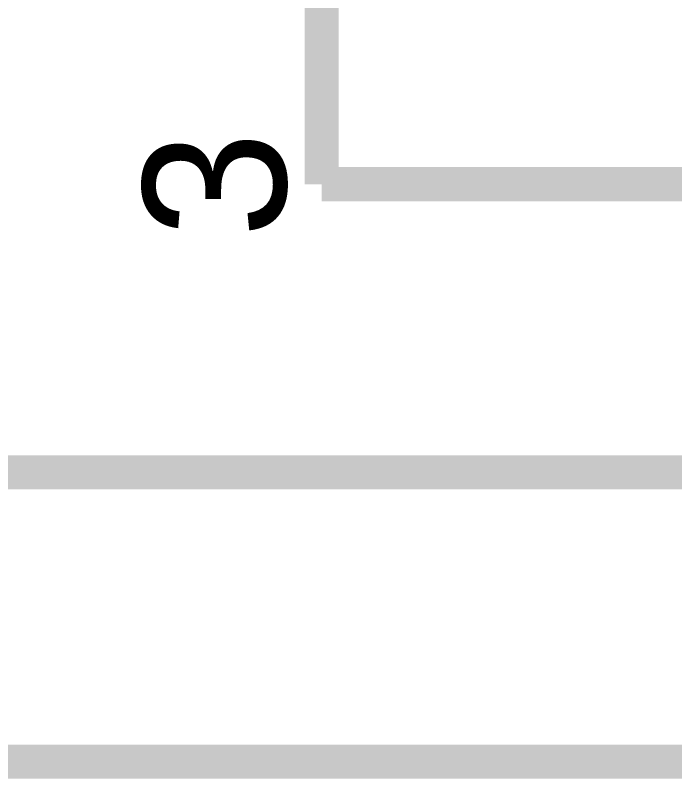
# Model space of a CAD drawing. Header units: inches. Extents: x 0 to 22.3, y 0 to 15.7.
# Drawn here: x 3.294 to 3.5225, y 3.794 to 4.0587 of the extents above; entities that cross this region are included whole.
import ezdxf

# ---------------------------------------------------------------- set-up
doc = ezdxf.new("R2010")
doc.units = ezdxf.units.IN
doc.header["$MEASUREMENT"] = 0
doc.layers.add('Sheet', color=255, linetype='Continuous')

msp = doc.modelspace()

# ---------------------------------------------------------------- linework, layer by layer
at = {"layer": 'Sheet'}
for points in [[(8.20027, 3.87019, 0.0118, 0.0118, 0), (8.20027, 3.79991, 0.0118, 0.0118, 0), (7.20038, 3.79991, 0.0118, 0.0118, 0), (6.20004, 3.79991, 0.0118, 0.0118, 0), (5.20015, 3.79991, 0.0118, 0.0118, 0), (4.20026, 3.79991, 0.0118, 0.0118, 0), (3.20036, 3.79991, 0.0118, 0.0118, 0), (2.20003, 3.79991, 0.0118, 0.0118, 0), (1.40038, 3.79991, 0.0118, 0.0118, 0), (1.40038, 4.30026, 0.0118, 0.0118, 0), (1.10024, 4.30026, 0.0118, 0.0118, 0)], [(3.40017, 4.10003, 0.0118, 0.0118, 0), (3.40017, 4.00014, 0.0118, 0.0118, 0)], [(3.23042, 3.90025, 0.0118, 0.0118, 0), (4.00001, 3.90025, 0.0118, 0.0118, 0), (4.00001, 4.00014, 0.0118, 0.0118, 0)], [(3.40017, 4.00014, 0.0118, 0.0118, 0), (3.60041, 4.00014, 0.0118, 0.0118, 0)]]:
    msp.add_lwpolyline(points, format="xyseb", dxfattribs=at)

# ---------------------------------------------------------------- texts
msp.add_text('3', height=0.0495, rotation=90, dxfattribs=at).set_placement((3.38779, 3.98158))

doc.saveas('drawing.dxf')
